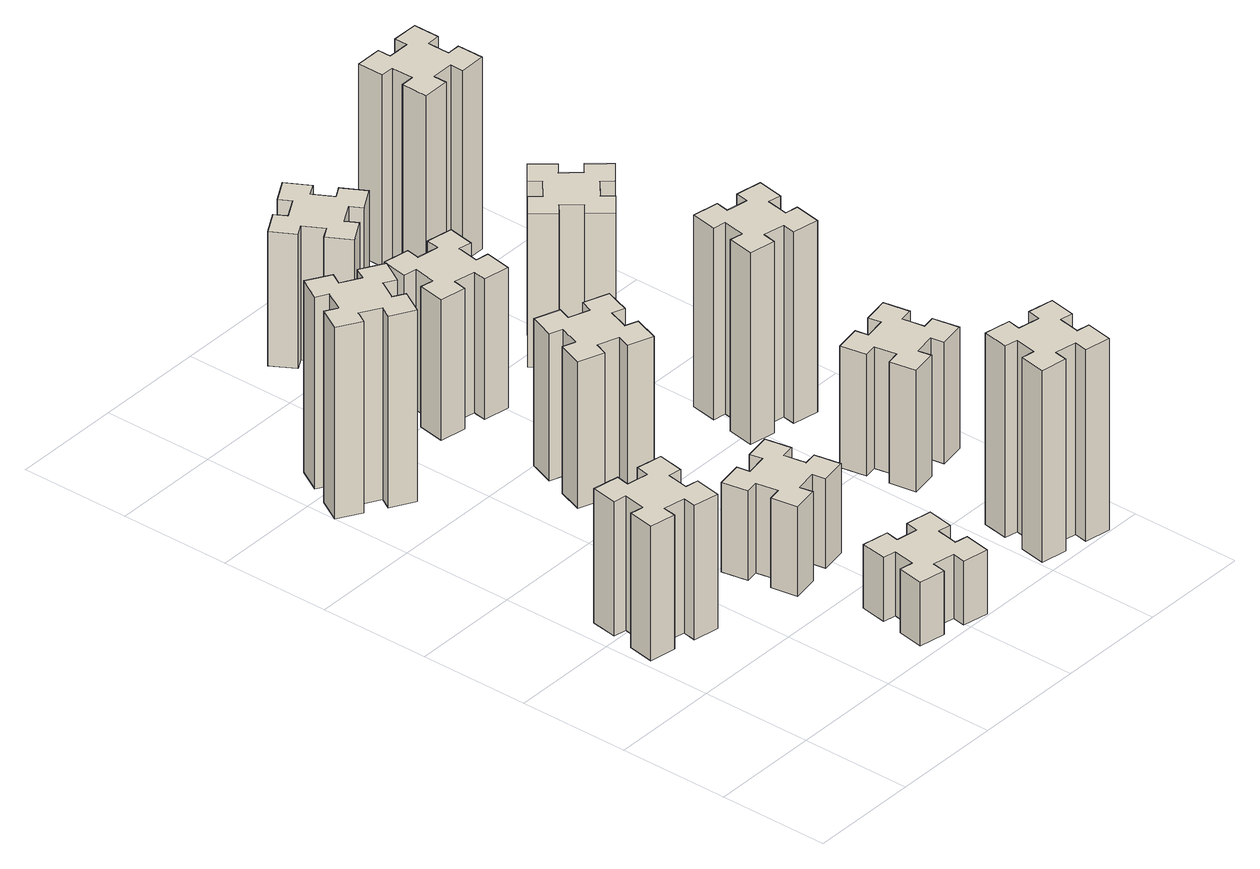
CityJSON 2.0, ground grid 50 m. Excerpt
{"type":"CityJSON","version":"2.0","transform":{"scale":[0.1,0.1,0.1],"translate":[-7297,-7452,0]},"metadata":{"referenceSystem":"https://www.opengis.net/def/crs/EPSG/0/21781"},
"CityObjects":{
"building1":{"type":"Building","attributes":{"class":"1000","function":"1000","usage":"1000","yearOfConstruction":2016,"roofType":"1000","measuredHeight":63,"storeysAboveGround":30,"storeysBelowGround":0},"geometry":[{"type":"Solid","lod":"1","boundaries":[[[[0,1,2,3,4,5,6,7,8,9,10,11,12,13,14,15,16,17,18,19]],[[17,16,20,21]],[[16,15,22,20]],[[15,14,23,22]],[[14,13,24,23]],[[13,12,25,24]],[[12,11,26,25]],[[11,10,27,26]],[[10,9,28,27]],[[9,8,29,28]],[[8,7,30,29]],[[7,6,31,30]],[[6,5,32,31]],[[5,4,33,32]],[[4,3,34,33]],[[3,2,35,34]],[[2,1,36,35]],[[1,0,37,36]],[[0,19,38,37]],[[19,18,39,38]],[[18,17,21,39]],[[24,25,26,27,28,29,30,31,32,33,34,35,36,37,38,39,21,20,22,23]]]]}]},
"building2":{"type":"Building","attributes":{"class":"1000","function":"1000","usage":"1000","yearOfConstruction":2016,"roofType":"1000","measuredHeight":90,"storeysAboveGround":30,"storeysBelowGround":0},"geometry":[{"type":"Solid","lod":"1","boundaries":[[[[40,41,42,43,44,45,46,47,48,49,50,51,52,53,54,55,56,57,58,59]],[[57,56,60,61]],[[56,55,62,60]],[[55,54,63,62]],[[54,53,64,63]],[[53,52,65,64]],[[52,51,66,65]],[[51,50,67,66]],[[50,49,68,67]],[[49,48,69,68]],[[48,47,70,69]],[[47,46,71,70]],[[46,45,72,71]],[[45,44,73,72]],[[44,43,74,73]],[[43,42,75,74]],[[42,41,76,75]],[[41,40,77,76]],[[40,59,78,77]],[[59,58,79,78]],[[58,57,61,79]],[[64,65,66,67,68,69,70,71,72,73,74,75,76,77,78,79,61,60,62,63]]]]}]},
"building3":{"type":"Building","attributes":{"class":"1000","function":"1000","usage":"1000","yearOfConstruction":2016,"roofType":"1000","measuredHeight":30,"storeysAboveGround":30,"storeysBelowGround":0},"geometry":[{"type":"Solid","lod":"1","boundaries":[[[[80,81,82,83,84,85,86,87,88,89,90,91,92,93,94,95,96,97,98,99]],[[97,96,100,101]],[[96,95,102,100]],[[95,94,103,102]],[[94,93,104,103]],[[93,92,105,104]],[[92,91,106,105]],[[91,90,107,106]],[[90,89,108,107]],[[89,88,109,108]],[[88,87,110,109]],[[87,86,111,110]],[[86,85,112,111]],[[85,84,113,112]],[[84,83,114,113]],[[83,82,115,114]],[[82,81,116,115]],[[81,80,117,116]],[[80,99,118,117]],[[99,98,119,118]],[[98,97,101,119]],[[104,105,106,107,108,109,110,111,112,113,114,115,116,117,118,119,101,100,102,103]]]]}]},
"building4":{"type":"Building","attributes":{"class":"1000","function":"1000","usage":"1000","yearOfConstruction":2016,"roofType":"1000","measuredHeight":42,"storeysAboveGround":30,"storeysBelowGround":0},"geometry":[{"type":"Solid","lod":"1","boundaries":[[[[120,121,122,123,124,125,126,127,128,129,130,131,132,133,134,135,136,137,138,139]],[[137,136,140,141]],[[136,135,142,140]],[[135,134,143,142]],[[134,133,144,143]],[[133,132,145,144]],[[132,131,146,145]],[[131,130,147,146]],[[130,129,148,147]],[[129,128,149,148]],[[128,127,150,149]],[[127,126,151,150]],[[126,125,152,151]],[[125,124,153,152]],[[124,123,154,153]],[[123,122,155,154]],[[122,121,156,155]],[[121,120,157,156]],[[120,139,158,157]],[[139,138,159,158]],[[138,137,141,159]],[[144,145,146,147,148,149,150,151,152,153,154,155,156,157,158,159,141,140,142,143]]]]}]},
"building5":{"type":"Building","attributes":{"class":"1000","function":"1000","usage":"1000","yearOfConstruction":2016,"roofType":"1000","measuredHeight":69,"storeysAboveGround":30,"storeysBelowGround":0},"geometry":[{"type":"Solid","lod":"1","boundaries":[[[[160,161,162,163,164,165,166,167,168,169,170,171,172,173,174,175,176,177,178,179]],[[177,176,180,181]],[[176,175,182,180]],[[175,174,183,182]],[[174,173,184,183]],[[173,172,185,184]],[[172,171,186,185]],[[171,170,187,186]],[[170,169,188,187]],[[169,168,189,188]],[[168,167,190,189]],[[167,166,191,190]],[[166,165,192,191]],[[165,164,193,192]],[[164,163,194,193]],[[163,162,195,194]],[[162,161,196,195]],[[161,160,197,196]],[[160,179,198,197]],[[179,178,199,198]],[[178,177,181,199]],[[184,185,186,187,188,189,190,191,192,193,194,195,196,197,198,199,181,180,182,183]]]]}]},
"building6":{"type":"Building","attributes":{"class":"1000","function":"1000","usage":"1000","yearOfConstruction":2016,"roofType":"1000","measuredHeight":66,"storeysAboveGround":30,"storeysBelowGround":0},"geometry":[{"type":"Solid","lod":"1","boundaries":[[[[200,201,202,203,204,205,206,207,208,209,210,211,212,213,214,215,216,217,218,219]],[[217,216,220,221]],[[216,215,222,220]],[[215,214,223,222]],[[214,213,224,223]],[[213,212,225,224]],[[212,211,226,225]],[[211,210,227,226]],[[210,209,228,227]],[[209,208,229,228]],[[208,207,230,229]],[[207,206,231,230]],[[206,205,232,231]],[[205,204,233,232]],[[204,203,234,233]],[[203,202,235,234]],[[202,201,236,235]],[[201,200,237,236]],[[200,219,238,237]],[[219,218,239,238]],[[218,217,221,239]],[[224,225,226,227,228,229,230,231,232,233,234,235,236,237,238,239,221,220,222,223]]]]}]},
"building7":{"type":"Building","attributes":{"class":"1000","function":"1000","usage":"1000","yearOfConstruction":2016,"roofType":"1000","measuredHeight":90,"storeysAboveGround":30,"storeysBelowGround":0},"geometry":[{"type":"Solid","lod":"1","boundaries":[[[[240,241,242,243,244,245,246,247,248,249,250,251,252,253,254,255,256,257,258,259]],[[257,256,260,261]],[[256,255,262,260]],[[255,254,263,262]],[[254,253,264,263]],[[253,252,265,264]],[[252,251,266,265]],[[251,250,267,266]],[[250,249,268,267]],[[249,248,269,268]],[[248,247,270,269]],[[247,246,271,270]],[[246,245,272,271]],[[245,244,273,272]],[[244,243,274,273]],[[243,242,275,274]],[[242,241,276,275]],[[241,240,277,276]],[[240,259,278,277]],[[259,258,279,278]],[[258,257,261,279]],[[264,265,266,267,268,269,270,271,272,273,274,275,276,277,278,279,261,260,262,263]]]]}]},
"building8":{"type":"Building","attributes":{"class":"1000","function":"1000","usage":"1000","yearOfConstruction":2016,"roofType":"1000","measuredHeight":63,"storeysAboveGround":30,"storeysBelowGround":0},"geometry":[{"type":"Solid","lod":"1","boundaries":[[[[280,281,282,283,284,285,286,287,288,289,290,291,292,293,294,295,296,297,298,299]],[[297,296,300,301]],[[296,295,302,300]],[[295,294,303,302]],[[294,293,304,303]],[[293,292,305,304]],[[292,291,306,305]],[[291,290,307,306]],[[290,289,308,307]],[[289,288,309,308]],[[288,287,310,309]],[[287,286,311,310]],[[286,285,312,311]],[[285,284,313,312]],[[284,283,314,313]],[[283,282,315,314]],[[282,281,316,315]],[[281,280,317,316]],[[280,299,318,317]],[[299,298,319,318]],[[298,297,301,319]],[[304,305,306,307,308,309,310,311,312,313,314,315,316,317,318,319,301,300,302,303]]]]}]},
"building9":{"type":"Building","attributes":{"class":"1000","function":"1000","usage":"1000","yearOfConstruction":2016,"roofType":"1000","measuredHeight":57,"storeysAboveGround":30,"storeysBelowGround":0},"geometry":[{"type":"Solid","lod":"1","boundaries":[[[[320,321,322,323,324,325,326,327,328,329,330,331,332,333,334,335,336,337,338,339]],[[337,336,340,341]],[[336,335,342,340]],[[335,334,343,342]],[[334,333,344,343]],[[333,332,345,344]],[[332,331,346,345]],[[331,330,347,346]],[[330,329,348,347]],[[329,328,349,348]],[[328,327,350,349]],[[327,326,351,350]],[[326,325,352,351]],[[325,324,353,352]],[[324,323,354,353]],[[323,322,355,354]],[[322,321,356,355]],[[321,320,357,356]],[[320,339,358,357]],[[339,338,359,358]],[[338,337,341,359]],[[344,345,346,347,348,349,350,351,352,353,354,355,356,357,358,359,341,340,342,343]]]]}]},
"building10":{"type":"Building","attributes":{"class":"1000","function":"1000","usage":"1000","yearOfConstruction":2016,"roofType":"1000","measuredHeight":90,"storeysAboveGround":30,"storeysBelowGround":0},"geometry":[{"type":"Solid","lod":"1","boundaries":[[[[360,361,362,363,364,365,366,367,368,369,370,371,372,373,374,375,376,377,378,379]],[[377,376,380,381]],[[376,375,382,380]],[[375,374,383,382]],[[374,373,384,383]],[[373,372,385,384]],[[372,371,386,385]],[[371,370,387,386]],[[370,369,388,387]],[[369,368,389,388]],[[368,367,390,389]],[[367,366,391,390]],[[366,365,392,391]],[[365,364,393,392]],[[364,363,394,393]],[[363,362,395,394]],[[362,361,396,395]],[[361,360,397,396]],[[360,379,398,397]],[[379,378,399,398]],[[378,377,381,399]],[[384,385,386,387,388,389,390,391,392,393,394,395,396,397,398,399,381,380,382,383]]]]}]},
"building11":{"type":"Building","attributes":{"class":"1000","function":"1000","usage":"1000","yearOfConstruction":2016,"roofType":"1000","measuredHeight":72,"storeysAboveGround":30,"storeysBelowGround":0},"geometry":[{"type":"Solid","lod":"1","boundaries":[[[[400,401,402,403,404,405,406,407,408,409,410,411,412,413,414,415,416,417,418,419]],[[417,416,420,421]],[[416,415,422,420]],[[415,414,423,422]],[[414,413,424,423]],[[413,412,425,424]],[[412,411,426,425]],[[411,410,427,426]],[[410,409,428,427]],[[409,408,429,428]],[[408,407,430,429]],[[407,406,431,430]],[[406,405,432,431]],[[405,404,433,432]],[[404,403,434,433]],[[403,402,435,434]],[[402,401,436,435]],[[401,400,437,436]],[[400,419,438,437]],[[419,418,439,438]],[[418,417,421,439]],[[424,425,426,427,428,429,430,431,432,433,434,435,436,437,438,439,421,420,422,423]]]]}]},
"building12":{"type":"Building","attributes":{"class":"1000","function":"1000","usage":"1000","yearOfConstruction":2016,"roofType":"1000","measuredHeight":90,"storeysAboveGround":30,"storeysBelowGround":0},"geometry":[{"type":"Solid","lod":"1","boundaries":[[[[440,441,442,443,444,445,446,447,448,449,450,451,452,453,454,455,456,457,458,459]],[[457,456,460,461]],[[456,455,462,460]],[[455,454,463,462]],[[454,453,464,463]],[[453,452,465,464]],[[452,451,466,465]],[[451,450,467,466]],[[450,449,468,467]],[[449,448,469,468]],[[448,447,470,469]],[[447,446,471,470]],[[446,445,472,471]],[[445,444,473,472]],[[444,443,474,473]],[[443,442,475,474]],[[442,441,476,475]],[[441,440,477,476]],[[440,459,478,477]],[[459,458,479,478]],[[458,457,461,479]],[[464,465,466,467,468,469,470,471,472,473,474,475,476,477,478,479,461,460,462,463]]]]}]}
},
"vertices":[
[335,877,0],[352,975,0],[411,965,0],[432,1083,0],[314,1104,0],[304,1045,0],[205,1062,0],[216,1121,0],[97,1142,0],[77,1024,0],[136,1014,0],[118,915,0],[59,926,0],[38,807,0],[157,787,0],[167,846,0],[265,828,0],[255,769,0],[373,748,0],[394,867,0],[265,828,630],[255,769,630],[167,846,630],[157,787,630],[38,807,630],[59,926,630],[118,915,630],[136,1014,630],[77,1024,630],[97,1142,630],[216,1121,630],[205,1062,630],[304,1045,630],[314,1104,630],[432,1083,630],[411,965,630],[352,975,630],[335,877,630],[394,867,630],[373,748,630],
[306,2327,0],[356,2414,0],[408,2384,0],[468,2488,0],[364,2548,0],[334,2496,0],[247,2546,0],[277,2598,0],[173,2658,0],[113,2554,0],[165,2524,0],[115,2437,0],[63,2467,0],[3,2363,0],[107,2303,0],[137,2355,0],[224,2305,0],[194,2253,0],[298,2193,0],[358,2297,0],[224,2305,900],[194,2253,900],[137,2355,900],[107,2303,900],[3,2363,900],[63,2467,900],[115,2437,900],[165,2524,900],[113,2554,900],[173,2658,900],[277,2598,900],[247,2546,900],[334,2496,900],[364,2548,900],[468,2488,900],[408,2384,900],[356,2414,900],[306,2327,900],[358,2297,900],[298,2193,900],
[876,274,0],[858,175,0],[799,186,0],[778,67,0],[897,47,0],[907,106,0],[1005,88,0],[995,29,0],[1113,8,0],[1134,127,0],[1075,137,0],[1092,235,0],[1151,225,0],[1172,343,0],[1054,364,0],[1044,305,0],[945,322,0],[956,381,0],[837,402,0],[817,284,0],[945,322,300],[956,381,300],[1044,305,300],[1054,364,300],[1172,343,300],[1151,225,300],[1092,235,300],[1075,137,300],[1134,127,300],[1113,8,300],[995,29,300],[1005,88,300],[907,106,300],[897,47,300],[778,67,300],[799,186,300],[858,175,300],[876,274,300],[817,284,300],[837,402,300],
[905,962,0],[807,945,0],[797,1004,0],[678,983,0],[699,865,0],[758,875,0],[776,777,0],[717,767,0],[737,648,0],[856,669,0],[845,728,0],[944,746,0],[954,687,0],[1072,707,0],[1051,826,0],[992,815,0],[975,914,0],[1034,924,0],[1013,1042,0],[895,1021,0],[975,914,420],[1034,924,420],[992,815,420],[1051,826,420],[1072,707,420],[954,687,420],[944,746,420],[845,728,420],[856,669,420],[737,648,420],[717,767,420],[776,777,420],[758,875,420],[699,865,420],[678,983,420],[797,1004,420],[807,945,420],[905,962,420],[895,1021,420],[1013,1042,420],
[962,1701,0],[996,1795,0],[1052,1774,0],[1093,1887,0],[980,1928,0],[960,1872,0],[866,1906,0],[887,1962,0],[774,2003,0],[733,1890,0],[789,1870,0],[755,1776,0],[699,1797,0],[657,1684,0],[770,1643,0],[791,1699,0],[885,1665,0],[864,1609,0],[977,1567,0],[1018,1680,0],[885,1665,690],[864,1609,690],[791,1699,690],[770,1643,690],[657,1684,690],[699,1797,690],[755,1776,690],[789,1870,690],[733,1890,690],[774,2003,690],[887,1962,690],[866,1906,690],[960,1872,690],[980,1928,690],[1093,1887,690],[1052,1774,690],[996,1795,690],[962,1701,690],[1018,1680,690],[977,1567,690],
[944,2625,0],[845,2642,0],[856,2701,0],[737,2722,0],[717,2604,0],[776,2594,0],[758,2495,0],[699,2506,0],[678,2387,0],[797,2367,0],[807,2426,0],[905,2408,0],[895,2349,0],[1013,2328,0],[1034,2447,0],[975,2457,0],[992,2555,0],[1051,2545,0],[1072,2663,0],[954,2684,0],[992,2555,660],[1051,2545,660],[975,2457,660],[1034,2447,660],[1013,2328,660],[895,2349,660],[905,2408,660],[807,2426,660],[797,2367,660],[678,2387,660],[699,2506,660],[758,2495,660],[776,2594,660],[717,2604,660],[737,2722,660],[856,2701,660],[845,2642,660],[944,2625,660],[954,2684,660],[1072,2663,660],
[1784,305,0],[1685,322,0],[1696,381,0],[1577,402,0],[1557,284,0],[1616,274,0],[1598,175,0],[1539,186,0],[1518,67,0],[1637,47,0],[1647,106,0],[1745,88,0],[1735,29,0],[1853,8,0],[1874,127,0],[1815,137,0],[1832,235,0],[1891,225,0],[1912,343,0],[1794,364,0],[1832,235,900],[1891,225,900],[1815,137,900],[1874,127,900],[1853,8,900],[1735,29,900],[1745,88,900],[1647,106,900],[1637,47,900],[1518,67,900],[1539,186,900],[1598,175,900],[1616,274,900],[1557,284,900],[1577,402,900],[1696,381,900],[1685,322,900],[1784,305,900],[1794,364,900],[1912,343,900],
[996,3177,0],[946,3264,0],[998,3294,0],[938,3398,0],[834,3338,0],[864,3286,0],[777,3236,0],[747,3288,0],[643,3228,0],[703,3124,0],[755,3154,0],[805,3067,0],[753,3037,0],[813,2933,0],[917,2993,0],[887,3045,0],[974,3095,0],[1004,3043,0],[1108,3103,0],[1048,3207,0],[974,3095,630],[1004,3043,630],[887,3045,630],[917,2993,630],[813,2933,630],[753,3037,630],[805,3067,630],[755,3154,630],[703,3124,630],[643,3228,630],[747,3288,630],[777,3236,630],[864,3286,630],[834,3338,630],[938,3398,630],[998,3294,630],[946,3264,630],[996,3177,630],[1048,3207,630],[1108,3103,630],
[1745,1062,0],[1647,1045,0],[1637,1104,0],[1518,1083,0],[1539,965,0],[1598,975,0],[1616,877,0],[1557,867,0],[1577,748,0],[1696,769,0],[1685,828,0],[1784,846,0],[1794,787,0],[1912,807,0],[1891,926,0],[1832,915,0],[1815,1014,0],[1874,1024,0],[1853,1142,0],[1735,1121,0],[1815,1014,570],[1874,1024,570],[1832,915,570],[1891,926,570],[1912,807,570],[1794,787,570],[1784,846,570],[1685,828,570],[1696,769,570],[1577,748,570],[1557,867,570],[1616,877,570],[1598,975,570],[1539,965,570],[1518,1083,570],[1637,1104,570],[1647,1045,570],[1745,1062,570],[1735,1121,570],[1853,1142,570],
[1547,1486,0],[1645,1468,0],[1635,1409,0],[1753,1388,0],[1774,1507,0],[1715,1517,0],[1732,1615,0],[1791,1605,0],[1812,1723,0],[1694,1744,0],[1684,1685,0],[1585,1702,0],[1596,1761,0],[1477,1782,0],[1457,1664,0],[1516,1654,0],[1498,1555,0],[1439,1566,0],[1418,1447,0],[1537,1427,0],[1498,1555,900],[1439,1566,900],[1516,1654,900],[1457,1664,900],[1477,1782,900],[1596,1761,900],[1585,1702,900],[1684,1685,900],[1694,1744,900],[1812,1723,900],[1791,1605,900],[1732,1615,900],[1715,1517,900],[1774,1507,900],[1753,1388,900],[1635,1409,900],[1645,1468,900],[1547,1486,900],[1537,1427,900],[1418,1447,900],
[1399,2393,0],[1463,2316,0],[1417,2278,0],[1494,2186,0],[1586,2263,0],[1548,2309,0],[1624,2373,0],[1663,2327,0],[1755,2404,0],[1678,2496,0],[1632,2458,0],[1567,2534,0],[1613,2573,0],[1536,2665,0],[1444,2588,0],[1483,2542,0],[1406,2477,0],[1368,2523,0],[1276,2446,0],[1353,2354,0],[1406,2477,720],[1368,2523,720],[1483,2542,720],[1444,2588,720],[1536,2665,720],[1613,2573,720],[1567,2534,720],[1632,2458,720],[1678,2496,720],[1755,2404,720],[1663,2327,720],[1624,2373,720],[1548,2309,720],[1586,2263,720],[1494,2186,720],[1417,2278,720],[1463,2316,720],[1399,2393,720],[1353,2354,720],[1276,2446,720],
[1565,3155,0],[1665,3155,0],[1665,3095,0],[1785,3095,0],[1785,3215,0],[1725,3215,0],[1725,3315,0],[1785,3315,0],[1785,3435,0],[1665,3435,0],[1665,3375,0],[1565,3375,0],[1565,3435,0],[1445,3435,0],[1445,3315,0],[1505,3315,0],[1505,3215,0],[1445,3215,0],[1445,3095,0],[1565,3095,0],[1505,3215,900],[1445,3215,900],[1505,3315,900],[1445,3315,900],[1445,3435,900],[1565,3435,900],[1565,3375,900],[1665,3375,900],[1665,3435,900],[1785,3435,900],[1785,3315,900],[1725,3315,900],[1725,3215,900],[1785,3215,900],[1785,3095,900],[1665,3095,900],[1665,3155,900],[1565,3155,900],[1565,3095,900],[1445,3095,900]
]}
